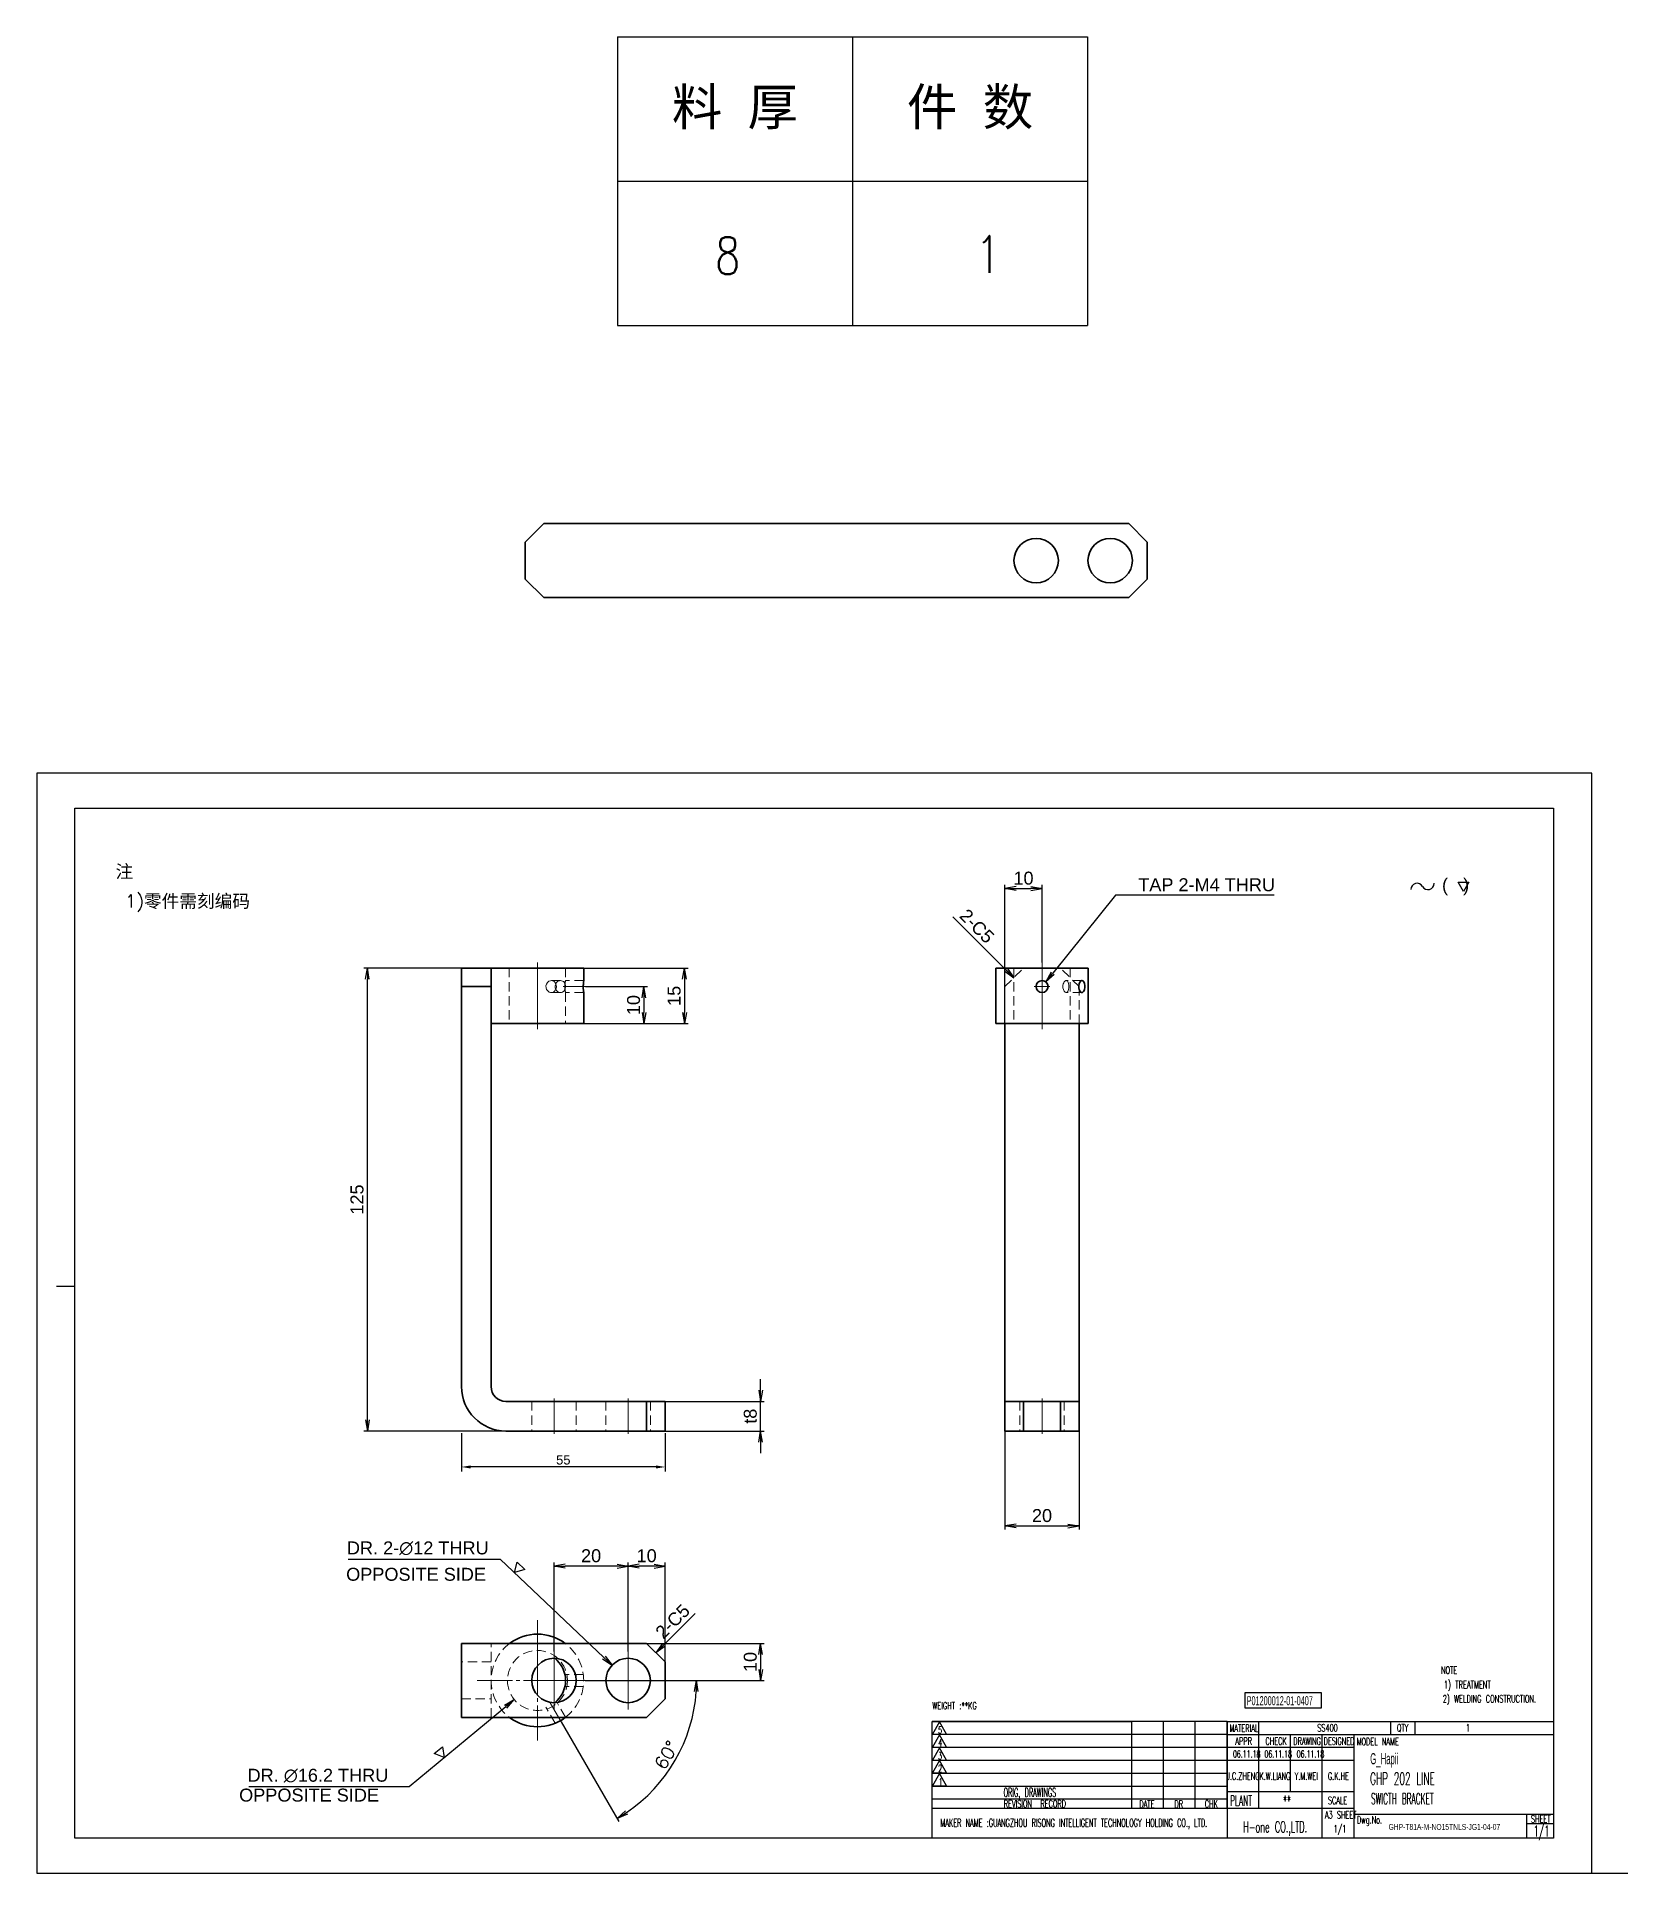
# Model space of a CAD drawing. Header units: millimetres. Extents: x 1842 to 16330, y -758 to 3963.
# Drawn here: x 1842 to 2269.6, y -758.3 to -262.4 of the extents above; entities that cross this region are included whole.
import ezdxf
from ezdxf.enums import TextEntityAlignment as Align

# ---------------------------------------------------------------- set-up
doc = ezdxf.new("R2010")
doc.units = ezdxf.units.MM
doc.linetypes.add('CENTER-HOKUTO', pattern=[23, 20, -1, 1, -1])
doc.linetypes.add('HIDDEN-HOKUTO', pattern=[3.8, 2.5, -1.3])
doc.layers.add('AM_7', color=2, linetype='CENTER-HOKUTO', lineweight=30)
doc.layers.add('AM_HID', color=1, linetype='HIDDEN-HOKUTO', lineweight=25)
doc.layers.add('title_frame', color=7, linetype='Continuous')
doc.layers.add('word_dim', color=253, linetype='Continuous')
doc.styles.add('DIM', font='romans.shx', dxfattribs={"width": 0.8, "bigfont": 'bigfont.shx'})
doc.styles.add('MX_NOTE_STANDARD', font='txt.shx', dxfattribs={"bigfont": 'bigfont.shx'})
doc.styles.get("Standard").update_dxf_attribs({"font": 'arial.ttf'})
doc.dimstyles.new('ISO-25', dxfattribs={"dimtxt": 2.5, "dimasz": 2.5, "dimexe": 1.25, "dimexo": 0.625, "dimtad": 1, "dimtxsty": 'Standard', "dimcen": 2.5, "dimadec": 0, "dimazin": 0, "dimtfac": 1, "dimtmove": 0, "dimatfit": 3, "dimfxl": 0, "dimarcsym": 0})
doc.dimstyles.new('RS1-1', dxfattribs={"dimtxt": 3.5, "dimasz": 3, "dimexe": 1, "dimexo": 0, "dimgap": 1, "dimtad": 3, "dimdsep": 46, "dimtxsty": 'Standard', "dimblk1": 'OPEN', "dimblk2": 'OPEN', "dimsah": 1, "dimcen": 0, "dimclrd": 256, "dimclre": 256, "dimclrt": 3, "dimazin": 2, "dimtfac": 1, "dimtmove": 0, "dimatfit": 3, "dimldrblk": 'OPEN', "dimfxl": 0, "dimtolj": 1, "dimtzin": 0, "dimarcsym": 0})

# ---------------------------------------------------------------- blocks, each defined once
blk = doc.blocks.new('A$C404331B6')
at = {"layer": 'title_frame'}
for p, q in [((0, -31.5), (0, 0)), ((0, 0), (53.9, 0)), ((79.62, 0), (0, 0)), ((53.9, -23.5), (53.9, 0)), ((62.48, -23.5), (62.48, 0)), ((62.48, -23.5), (62.48, 0)), ((71.05, -23.5), (71.05, 0)), ((71.05, -23.5), (71.05, 0)), ((79.62, 0), (79.62, -31.5)), ((79.62, 0), (167.83, 0)), ((88.2, -23.5), (88.2, 0)), ((123.73, 0), (123.73, -3.5)), ((130.3, 0), (130.3, -3.5)), ((53.9, -3.5), (0, -3.5)), ((79.62, -3.5), (0, -3.5)), ((1.98, -0.12), (0.1, -3.45)), ((0.1, -3.45), (3.86, -3.45)), ((1.98, -3.6), (0.1, -6.92)), ((3.86, -3.45), (1.98, -0.12)), ((3.86, -6.92), (1.98, -3.6)), ((79.62, -3.5), (167.83, -3.5)), ((96.78, -18.9), (96.78, -3.5)), ((105.35, -31.5), (105.35, -3.5)), ((113.92, -31.5), (113.92, -3.5)), ((53.9, -7), (0, -7)), ((79.62, -7), (0, -7)), ((0.1, -6.92), (3.86, -6.92)), ((1.98, -7.13), (0.1, -10.45)), ((3.86, -10.45), (1.98, -7.13)), ((113.92, -7), (79.62, -7)), ((53.9, -10.5), (0, -10.5)), ((79.62, -10.5), (0, -10.5)), ((53.9, -14), (0, -14)), ((79.62, -14), (0, -14)), ((0.1, -10.45), (3.86, -10.45)), ((1.98, -10.54), (0.1, -13.87)), ((0.1, -13.87), (3.86, -13.87)), ((1.98, -14.07), (0.1, -17.4)), ((3.86, -13.87), (1.98, -10.54)), ((3.86, -17.4), (1.98, -14.07)), ((113.92, -10.5), (79.62, -10.5)), ((53.9, -17.5), (0, -17.5)), ((79.62, -17.5), (0, -17.5)), ((0.1, -17.4), (3.86, -17.4)), ((79.62, -18.9), (113.92, -18.9)), ((53.9, -21), (0, -21)), ((79.62, -21), (0, -21)), ((79.62, -23.5), (0, -23.5)), ((113.92, -23.5), (79.62, -23.5)), ((113.92, -25), (167.83, -25)), ((160.48, -25), (160.48, -31.5)), ((160.48, -27.5), (167.83, -27.5)), ((167.83, -31.5), (0, -31.5))]:
    blk.add_line(p, q, dxfattribs=at)
at = {"layer": 'title_frame', "color": 3, "style": 'MX_NOTE_STANDARD', "width": 0.5341}
for s, height, p in [('5', 1.92, (1.59, -3.22)), ('4', 1.92, (1.59, -6.7)), ('MATERIAL', 1.973, (80.3, -2.79)), ('APPR', 1.973, (81.89, -6.26)), ('CHECK', 1.973, (89.99, -6.26)), ('DRAWING', 1.973, (97.51, -6.26)), ('DESIGNED', 1.973, (105.7, -6.26)), ('MODEL NAME', 1.973, (114.63, -6.41)), ('QTY', 1.973, (125.5, -2.7)), ('3', 1.92, (1.59, -10.23)), ('2', 1.92, (1.59, -13.64)), ('1', 1.92, (1.78, -17.17)), ('ORIG, DRAWINGS', 2.4112, (19.27, -20.34)), ('REVISION  RECORD', 1.9728, (19.32, -23.18)), ('DATE', 1.973, (55.94, -23.26)), ('DR', 1.973, (65.43, -23.27)), ('CHK', 1.973, (73.61, -23.23)), ('PLANT', 2.74, (80.46, -22.73)), ('SCALE', 1.973, (106.88, -22.28)), ('MAKER NAME :GUANGZHOU RISONG INTELLIGENT TECHNOLOGY HOLDING CO., LTD.', 2.16, (2.22, -28.43)), ('Dwg.No.', 1.973, (114.71, -27.52)), ('SHEET', 1.973, (161.71, -27.29))]:
    blk.add_text(s, height=height, dxfattribs=at).set_placement(p)
blk = doc.blocks.new('shiage0')
at = {"layer": 'word_dim', "color": 3, "linetype": 'Continuous'}
for centre, start, end in [((1.69, 0), 30, 180), ((4.61, 1.69), 210, 0)]:
    blk.add_arc(centre, 1.69, start, end, dxfattribs=at)
blk = doc.blocks.new('12')
at = {"layer": 'title_frame', "color": 3, "linetype": 'Continuous'}
blk.add_lwpolyline([(20.46, 3.03), (19.01, 5.53), (21.9, 5.53)], close=True, dxfattribs=at)
blk.add_blockref('shiage0', (6.23, 3.56), dxfattribs=at)
blk.add_text('(   )', height=3.5, dxfattribs=at).set_placement((14.64, 3.08))
blk = doc.blocks.new('_Open')
at = {"color": 0, "lineweight": -2}
for p, q in [((-1, 0.17), (0, 0)), ((-1, -0.17), (0, 0)), ((0, 0), (-1, 0))]:
    blk.add_line(p, q, dxfattribs=at)
blk = doc.blocks.new('*D481')
at = {"layer": 'DEFPOINTS', "color": 0, "linetype": 'Continuous', "ltscale": 2, "transparency": 16777216}
for p in [(2103.46, -638.85), (2123.46, -638.85), (2123.46, -664.48)]:
    blk.add_point(p, dxfattribs=at)
at = {"layer": 'word_dim', "linetype": 'Continuous', "lineweight": -2, "ltscale": 2, "transparency": 16777216}
for p, q in [((2103.46, -638.85), (2103.46, -665.48)), ((2123.46, -638.85), (2123.46, -665.48)), ((2106.46, -664.48), (2120.46, -664.48))]:
    blk.add_line(p, q, dxfattribs=at)
at = {"layer": 'word_dim', "linetype": 'Continuous', "lineweight": -2, "ltscale": 2, "transparency": 16777216, "xscale": 3, "yscale": 3, "zscale": 3, "rotation": 180}
blk.add_blockref('_Open', (2103.46, -664.48), dxfattribs=at)
at = {"layer": 'word_dim', "linetype": 'Continuous', "lineweight": -2, "ltscale": 2, "transparency": 16777216, "xscale": 3, "yscale": 3, "zscale": 3}
blk.add_blockref('_Open', (2123.46, -664.48), dxfattribs=at)
at = {"layer": 'word_dim', "color": 3, "linetype": 'Continuous', "ltscale": 2, "transparency": 16777216, "insert": (2113.46, -661.69), "char_height": 3.5, "attachment_point": 5}
blk.add_mtext('\\A1;20', dxfattribs=at)
blk = doc.blocks.new('*D482')
at = {"layer": 'DEFPOINTS', "color": 0, "linetype": 'Continuous', "ltscale": 2, "transparency": 16777216}
for p in [(2011.68, -630.85), (2037.46, -630.85), (2011.68, -638.85)]:
    blk.add_point(p, dxfattribs=at)
at = {"layer": 'word_dim', "linetype": 'Continuous', "lineweight": -2, "ltscale": 2, "transparency": 16777216}
for p, q in [((2037.46, -627.85), (2037.46, -624.85)), ((2011.68, -630.85), (2038.46, -630.85)), ((2037.46, -638.85), (2037.46, -630.85)), ((2011.68, -638.85), (2038.46, -638.85)), ((2037.46, -641.85), (2037.46, -644.85))]:
    blk.add_line(p, q, dxfattribs=at)
at = {"layer": 'word_dim', "linetype": 'Continuous', "lineweight": -2, "ltscale": 2, "transparency": 16777216, "xscale": 3, "yscale": 3, "zscale": 3}
for p, rotation in [((2037.46, -630.85), 270), ((2037.46, -638.85), 90)]:
    blk.add_blockref('_Open', p, dxfattribs=dict(at, rotation=rotation))
at = {"layer": 'word_dim', "color": 3, "linetype": 'Continuous', "ltscale": 2, "transparency": 16777216, "insert": (2034.68, -634.85), "char_height": 3.5, "attachment_point": 5, "rotation": 90}
blk.add_mtext('\\A1;t8', dxfattribs=at)
blk = doc.blocks.new('*D483')
at = {"layer": 'DEFPOINTS', "color": 0, "linetype": 'Continuous', "ltscale": 2, "transparency": 16777216}
for p in [(1931.26, -513.85), (1960.68, -513.85), (1987.68, -638.85)]:
    blk.add_point(p, dxfattribs=at)
at = {"layer": 'word_dim', "linetype": 'Continuous', "lineweight": -2, "ltscale": 2, "transparency": 16777216}
for p, q in [((1960.68, -513.85), (1930.26, -513.85)), ((1931.26, -635.85), (1931.26, -516.85)), ((1987.68, -638.85), (1930.26, -638.85))]:
    blk.add_line(p, q, dxfattribs=at)
at = {"layer": 'word_dim', "linetype": 'Continuous', "lineweight": -2, "ltscale": 2, "transparency": 16777216, "xscale": 3, "yscale": 3, "zscale": 3}
for p, rotation in [((1931.26, -513.85), 90), ((1931.26, -638.85), 270)]:
    blk.add_blockref('_Open', p, dxfattribs=dict(at, rotation=rotation))
at = {"layer": 'word_dim', "color": 3, "linetype": 'Continuous', "ltscale": 2, "transparency": 16777216, "insert": (1928.47, -576.35), "char_height": 3.5, "attachment_point": 5, "rotation": 90}
blk.add_mtext('\\A1;125', dxfattribs=at)
blk = doc.blocks.new('*D484')
at = {"layer": 'DEFPOINTS', "color": 0, "linetype": 'Continuous', "ltscale": 2, "transparency": 16777216}
for p in [(1989.68, -513.85), (1989.68, -528.85), (2016.9, -528.85)]:
    blk.add_point(p, dxfattribs=at)
at = {"layer": 'word_dim', "linetype": 'Continuous', "lineweight": -2, "ltscale": 2, "transparency": 16777216}
for p, q in [((1989.68, -513.85), (2017.9, -513.85)), ((2016.9, -516.85), (2016.9, -525.85)), ((1989.68, -528.85), (2017.9, -528.85))]:
    blk.add_line(p, q, dxfattribs=at)
at = {"layer": 'word_dim', "linetype": 'Continuous', "lineweight": -2, "ltscale": 2, "transparency": 16777216, "xscale": 3, "yscale": 3, "zscale": 3}
for p, rotation in [((2016.9, -513.85), 90), ((2016.9, -528.85), 270)]:
    blk.add_blockref('_Open', p, dxfattribs=dict(at, rotation=rotation))
at = {"layer": 'word_dim', "color": 3, "linetype": 'Continuous', "ltscale": 2, "transparency": 16777216, "insert": (2014.11, -521.35), "char_height": 3.5, "attachment_point": 5, "rotation": 90}
blk.add_mtext('\\A1;15', dxfattribs=at)
blk = doc.blocks.new('*D485')
at = {"layer": 'DEFPOINTS', "color": 0, "linetype": 'Continuous', "ltscale": 2, "transparency": 16777216}
for p in [(1990.19, -518.85), (1990.19, -528.85), (2005.95, -528.85)]:
    blk.add_point(p, dxfattribs=at)
at = {"layer": 'word_dim', "linetype": 'Continuous', "lineweight": -2, "ltscale": 2, "transparency": 16777216}
for p, q in [((1990.19, -518.85), (2006.95, -518.85)), ((2005.95, -521.85), (2005.95, -525.85)), ((1990.19, -528.85), (2006.95, -528.85))]:
    blk.add_line(p, q, dxfattribs=at)
at = {"layer": 'word_dim', "linetype": 'Continuous', "lineweight": -2, "ltscale": 2, "transparency": 16777216, "xscale": 3, "yscale": 3, "zscale": 3}
for p, rotation in [((2005.95, -518.85), 90), ((2005.95, -528.85), 270)]:
    blk.add_blockref('_Open', p, dxfattribs=dict(at, rotation=rotation))
at = {"layer": 'word_dim', "color": 3, "linetype": 'Continuous', "ltscale": 2, "transparency": 16777216, "insert": (2003.16, -523.85), "char_height": 3.5, "attachment_point": 5, "rotation": 90}
blk.add_mtext('\\A1;10', dxfattribs=at)
blk = doc.blocks.new('*D486')
at = {"layer": 'DEFPOINTS', "color": 0, "linetype": 'Continuous', "ltscale": 2, "transparency": 16777216}
for p in [(2113.46, -492.38), (2113.46, -512.35), (2103.46, -538.03)]:
    blk.add_point(p, dxfattribs=at)
at = {"layer": 'word_dim', "linetype": 'Continuous', "lineweight": -2, "ltscale": 2, "transparency": 16777216}
for p, q in [((2103.46, -538.03), (2103.46, -491.38)), ((2106.46, -492.38), (2110.46, -492.38)), ((2113.46, -512.35), (2113.46, -491.38))]:
    blk.add_line(p, q, dxfattribs=at)
at = {"layer": 'word_dim', "linetype": 'Continuous', "lineweight": -2, "ltscale": 2, "transparency": 16777216, "xscale": 3, "yscale": 3, "zscale": 3, "rotation": 180}
blk.add_blockref('_Open', (2103.46, -492.38), dxfattribs=at)
at = {"layer": 'word_dim', "linetype": 'Continuous', "lineweight": -2, "ltscale": 2, "transparency": 16777216, "xscale": 3, "yscale": 3, "zscale": 3}
blk.add_blockref('_Open', (2113.46, -492.38), dxfattribs=at)
at = {"layer": 'word_dim', "color": 3, "linetype": 'Continuous', "ltscale": 2, "transparency": 16777216, "insert": (2108.46, -489.59), "char_height": 3.5, "attachment_point": 5}
blk.add_mtext('\\A1;10', dxfattribs=at)
blk = doc.blocks.new('*D487')
at = {"layer": 'DEFPOINTS', "color": 0, "linetype": 'Continuous', "ltscale": 2, "transparency": 16777216}
for p in [(1984.1, -706.2), (1990.1, -706.2), (1980.64, -712.19), (1983.64, -717.38), (2010.13, -733.84)]:
    blk.add_point(p, dxfattribs=at)
at = {"layer": 'word_dim', "linetype": 'Continuous', "lineweight": -2, "ltscale": 2, "transparency": 16777216}
for p, q in [((1990.1, -706.2), (2021.19, -706.2)), ((1983.64, -717.38), (1999.18, -744.31))]:
    blk.add_line(p, q, dxfattribs=at)
blk.add_arc((1977.18, -706.2), 43.01, 303.997, 356.0027, dxfattribs=at)
at = {"layer": 'word_dim', "linetype": 'Continuous', "lineweight": -2, "ltscale": 2, "transparency": 16777216, "xscale": 3, "yscale": 3, "zscale": 3}
for p, rotation in [((2020.19, -706.2), 88.00135214719486), ((1998.68, -743.44), 211.9983088822676)]:
    blk.add_blockref('_Open', p, dxfattribs=dict(at, rotation=rotation))
at = {"layer": 'word_dim', "color": 3, "linetype": 'Continuous', "ltscale": 2, "transparency": 16777216, "insert": (2012.04, -726.33), "char_height": 3.5, "attachment_point": 5, "rotation": 59.9998}
blk.add_mtext('\\A1;{\\Fsimplex|c0;60°}', dxfattribs=at)
blk = doc.blocks.new('*D488')
at = {"layer": 'DEFPOINTS', "color": 0, "linetype": 'Continuous', "ltscale": 2, "transparency": 16777216}
for p in [(2006.68, -696.2), (2009.48, -706.2), (2037.46, -706.2)]:
    blk.add_point(p, dxfattribs=at)
at = {"layer": 'word_dim', "linetype": 'Continuous', "lineweight": -2, "ltscale": 2, "transparency": 16777216}
for p, q in [((2006.68, -696.2), (2038.46, -696.2)), ((2037.46, -699.2), (2037.46, -703.2)), ((2009.48, -706.2), (2038.46, -706.2))]:
    blk.add_line(p, q, dxfattribs=at)
at = {"layer": 'word_dim', "linetype": 'Continuous', "lineweight": -2, "ltscale": 2, "transparency": 16777216, "xscale": 3, "yscale": 3, "zscale": 3}
for p, rotation in [((2037.46, -696.2), 90), ((2037.46, -706.2), 270)]:
    blk.add_blockref('_Open', p, dxfattribs=dict(at, rotation=rotation))
at = {"layer": 'word_dim', "color": 3, "linetype": 'Continuous', "ltscale": 2, "transparency": 16777216, "insert": (2034.68, -701.2), "char_height": 3.5, "attachment_point": 5, "rotation": 90}
blk.add_mtext('\\A1;10', dxfattribs=at)
blk = doc.blocks.new('*D489')
at = {"layer": 'DEFPOINTS', "color": 0, "linetype": 'Continuous', "ltscale": 2, "transparency": 16777216}
for p in [(2001.68, -675.33), (2001.68, -698.4), (2011.68, -701.2)]:
    blk.add_point(p, dxfattribs=at)
at = {"layer": 'word_dim', "linetype": 'Continuous', "lineweight": -2, "ltscale": 2, "transparency": 16777216}
for p, q in [((2001.68, -698.4), (2001.68, -674.33)), ((2011.68, -701.2), (2011.68, -674.33)), ((2008.68, -675.33), (2004.68, -675.33))]:
    blk.add_line(p, q, dxfattribs=at)
at = {"layer": 'word_dim', "linetype": 'Continuous', "lineweight": -2, "ltscale": 2, "transparency": 16777216, "xscale": 3, "yscale": 3, "zscale": 3, "rotation": 180}
blk.add_blockref('_Open', (2001.68, -675.33), dxfattribs=at)
at = {"layer": 'word_dim', "linetype": 'Continuous', "lineweight": -2, "ltscale": 2, "transparency": 16777216, "xscale": 3, "yscale": 3, "zscale": 3}
blk.add_blockref('_Open', (2011.68, -675.33), dxfattribs=at)
at = {"layer": 'word_dim', "color": 3, "linetype": 'Continuous', "ltscale": 2, "transparency": 16777216, "insert": (2006.68, -672.54), "char_height": 3.5, "attachment_point": 5}
blk.add_mtext('\\A1;10', dxfattribs=at)
blk = doc.blocks.new('*D490')
at = {"layer": 'DEFPOINTS', "color": 0, "linetype": 'Continuous', "ltscale": 2, "transparency": 16777216}
for p in [(1981.68, -675.33), (1981.68, -698.4), (2001.68, -698.4)]:
    blk.add_point(p, dxfattribs=at)
at = {"layer": 'word_dim', "linetype": 'Continuous', "lineweight": -2, "ltscale": 2, "transparency": 16777216}
for p, q in [((1981.68, -698.4), (1981.68, -674.33)), ((2001.68, -698.4), (2001.68, -674.33)), ((1998.68, -675.33), (1984.68, -675.33))]:
    blk.add_line(p, q, dxfattribs=at)
at = {"layer": 'word_dim', "linetype": 'Continuous', "lineweight": -2, "ltscale": 2, "transparency": 16777216, "xscale": 3, "yscale": 3, "zscale": 3, "rotation": 180}
blk.add_blockref('_Open', (1981.68, -675.33), dxfattribs=at)
at = {"layer": 'word_dim', "linetype": 'Continuous', "lineweight": -2, "ltscale": 2, "transparency": 16777216, "xscale": 3, "yscale": 3, "zscale": 3}
blk.add_blockref('_Open', (2001.68, -675.33), dxfattribs=at)
at = {"layer": 'word_dim', "color": 3, "linetype": 'Continuous', "ltscale": 2, "transparency": 16777216, "insert": (1991.68, -672.54), "char_height": 3.5, "attachment_point": 5}
blk.add_mtext('\\A1;20', dxfattribs=at)
blk = doc.blocks.new('*D491')
at = {"layer": 'DEFPOINTS', "color": 0, "linetype": 'Continuous', "ltscale": 2, "transparency": 16777216}
for p in [(1997.33, -702.07), (2006.03, -710.33)]:
    blk.add_point(p, dxfattribs=at)
at = {"layer": 'word_dim', "linetype": 'Continuous', "lineweight": -2, "ltscale": 2, "transparency": 16777216}
for p, q in [((1926.1, -673.41), (1967.14, -673.41)), ((1967.14, -673.41), (1995.15, -700))]:
    blk.add_line(p, q, dxfattribs=at)
at = {"layer": 'word_dim', "linetype": 'Continuous', "lineweight": -2, "ltscale": 2, "transparency": 16777216, "xscale": 3, "yscale": 3, "zscale": 3, "rotation": 316.4903941279816}
blk.add_blockref('_Open', (1997.33, -702.07), dxfattribs=at)
at = {"layer": 'word_dim', "color": 3, "linetype": 'Continuous', "ltscale": 2, "transparency": 16777216, "insert": (1944.87, -670.52), "char_height": 3.5, "attachment_point": 5}
blk.add_mtext('\\A1;DR. 2-∅12 THRU', dxfattribs=at)
blk = doc.blocks.new('shiage1')
at = {"layer": 'word_dim', "color": 3, "linetype": 'Continuous'}
for p, q in [((0, 0), (-1.44, 2.5)), ((-1.44, 2.5), (1.44, 2.5)), ((1.44, 2.5), (0, 0))]:
    blk.add_line(p, q, dxfattribs=at)
blk = doc.blocks.new('*D492')
at = {"layer": 'DEFPOINTS', "color": 0, "linetype": 'Continuous', "ltscale": 2, "transparency": 16777216}
for p in [(2112.44, -520.11), (2114.48, -517.58)]:
    blk.add_point(p, dxfattribs=at)
at = {"layer": 'word_dim', "linetype": 'Continuous', "lineweight": -2, "ltscale": 2, "transparency": 16777216}
for p, q in [((2133.32, -494.17), (2116.36, -515.25)), ((2176.14, -494.17), (2133.32, -494.17))]:
    blk.add_line(p, q, dxfattribs=at)
at = {"layer": 'word_dim', "linetype": 'Continuous', "lineweight": -2, "ltscale": 2, "transparency": 16777216, "xscale": 3, "yscale": 3, "zscale": 3, "rotation": 231.1727896303863}
blk.add_blockref('_Open', (2114.48, -517.58), dxfattribs=at)
at = {"layer": 'word_dim', "color": 3, "linetype": 'Continuous', "ltscale": 2, "transparency": 16777216, "insert": (2157.92, -491.38), "char_height": 3.5, "attachment_point": 5}
blk.add_mtext('\\A1;TAP 2-M4 THRU', dxfattribs=at)
blk = doc.blocks.new('*D493')
at = {"layer": 'DEFPOINTS', "color": 0, "linetype": 'Continuous', "ltscale": 2, "transparency": 16777216}
for p in [(1983.43, -701.04), (1970.93, -711.35)]:
    blk.add_point(p, dxfattribs=at)
at = {"layer": 'word_dim', "linetype": 'Continuous', "lineweight": -2, "ltscale": 2, "transparency": 16777216}
for p, q in [((1942.51, -734.78), (1968.61, -713.26)), ((1899.27, -734.78), (1942.51, -734.78))]:
    blk.add_line(p, q, dxfattribs=at)
at = {"layer": 'word_dim', "linetype": 'Continuous', "lineweight": -2, "ltscale": 2, "transparency": 16777216, "xscale": 3, "yscale": 3, "zscale": 3, "rotation": 39.50519903359342}
blk.add_blockref('_Open', (1970.93, -711.35), dxfattribs=at)
at = {"layer": 'word_dim', "color": 3, "linetype": 'Continuous', "ltscale": 2, "transparency": 16777216, "insert": (1917.91, -731.9), "char_height": 3.5, "attachment_point": 5}
blk.add_mtext('\\A1;DR. ∅16.2 THRU', dxfattribs=at)
blk = doc.blocks.new('*D494')
at = {"color": 0, "lineweight": -2, "transparency": 16777216}
for p, q in [((1956.68, -639.47), (1956.68, -649.81)), ((2011.68, -639.47), (2011.68, -649.81)), ((2009.18, -648.56), (1959.18, -648.56))]:
    blk.add_line(p, q, dxfattribs=at)
at = {"color": 0, "transparency": 16777216}
for points in [[(1959.18, -648.14), (1959.18, -648.97), (1956.68, -648.56)], [(2009.18, -648.14), (2009.18, -648.97), (2011.68, -648.56)]]:
    blk.add_solid(points, dxfattribs=at)
at = {"layer": 'DEFPOINTS', "color": 0, "transparency": 16777216}
for p in [(1956.68, -638.85), (2011.68, -638.85), (1956.68, -648.56)]:
    blk.add_point(p, dxfattribs=at)
at = {"color": 0, "transparency": 16777216, "insert": (1984.18, -646.66), "char_height": 2.5, "attachment_point": 5}
blk.add_mtext('55', dxfattribs=at)
blk = doc.blocks.new('*T250')
at = {"color": 0, "linetype": 'ByBlock', "lineweight": -2, "transparency": 16777216}
for p, q in [((0, 0), (127, 0)), ((0, 0), (0, -78)), ((63.5, 0), (63.5, -78)), ((127, 0), (127, -78)), ((0, -39), (127, -39)), ((0, -78), (127, -78))]:
    blk.add_line(p, q, dxfattribs=at)
at = {"color": 0, "transparency": 16777216, "char_height": 10, "width": 60.5, "attachment_point": 5}
for s, insert in [('{\\fSimSun|b0|i0|c134|p2;料 厚}', (31.75, -19.5)), ('{\\fSimSun|b0|i0|c134|p2;件 数}', (95.25, -19.5))]:
    blk.add_mtext(s, dxfattribs=dict(at, insert=insert))
blk = doc.blocks.new('拆图参数')
blk.add_blockref('*T250', (-63.5, 78))
at = {"style": 'DIM', "width": 0.8}
blk.add_attdef('6', text='', height=10, dxfattribs=at).set_placement((-37.13, 18.91), align=Align.MIDDLE_LEFT)
blk.add_attdef('1', text='', height=10, dxfattribs=at).set_placement((36.65, 19.27), align=Align.MIDDLE_CENTER)

msp = doc.modelspace()

# ---------------------------------------------------------------- linework, layer by layer
at = {"color": 7, "lineweight": 35, "ltscale": 0.25}
for p, q in [((1978.879, -393.832), (1973.879, -398.832)), ((1973.879, -398.832), (1973.879, -408.832)), ((2141.879, -398.832), (2141.879, -408.832)), ((1978.879, -413.832), (1973.879, -408.832)), ((2118.461, -630.845), (2108.461, -630.845)), ((2108.461, -638.845), (2118.461, -638.845)), ((2011.678, -701.197), (2011.678, -711.197))]:
    msp.add_line(p, q, dxfattribs=at)
at = {"color": 7, "lineweight": 35}
for p, q in [((2136.879, -393.832), (1978.879, -393.832)), ((2136.879, -413.832), (1978.879, -413.832)), ((2100.961, -513.845), (2124.286, -513.845)), ((1956.678, -518.845), (1956.678, -626.845)), ((1964.678, -518.845), (1964.678, -626.845)), ((2100.961, -528.845), (2124.286, -528.845)), ((2103.461, -528.845), (2103.461, -626.845)), ((2123.461, -626.845), (2123.461, -528.845)), ((2006.678, -630.845), (1968.678, -630.845)), ((2006.678, -638.845), (1968.678, -638.845)), ((1956.678, -696.197), (1956.678, -716.197)), ((2006.678, -696.197), (1968.678, -696.197)), ((2006.678, -716.197), (1968.678, -716.197))]:
    msp.add_line(p, q, dxfattribs=at)
at = {"color": 7, "lineweight": 35, "ltscale": 0.176777}
for p, q in [((2136.879, -393.832), (2141.879, -398.832)), ((2136.879, -413.832), (2141.879, -408.832)), ((2006.678, -696.197), (2011.678, -701.197)), ((2006.678, -716.197), (2011.678, -711.197))]:
    msp.add_line(p, q, dxfattribs=at)
at = {"color": 7, "lineweight": 35, "ltscale": 0.2}
for p, q in [((1964.678, -513.845), (1956.678, -513.845)), ((1964.678, -518.845), (1956.678, -518.845)), ((2006.678, -638.845), (2006.678, -630.845)), ((2011.678, -638.845), (2011.678, -630.845)), ((2103.461, -638.845), (2103.461, -630.845)), ((2108.461, -638.845), (2108.461, -630.845)), ((2118.461, -630.845), (2118.461, -638.845)), ((2123.461, -630.845), (2123.461, -638.845))]:
    msp.add_line(p, q, dxfattribs=at)
at = {"color": 7, "lineweight": 35, "ltscale": 0.125}
for p, q in [((1956.678, -518.845), (1956.678, -513.845)), ((1964.678, -518.845), (1964.678, -513.845)), ((2006.678, -630.845), (2011.678, -630.845)), ((2103.461, -630.845), (2108.461, -630.845)), ((2123.461, -630.845), (2118.461, -630.845)), ((2006.678, -638.845), (2011.678, -638.845)), ((2103.461, -638.845), (2108.461, -638.845)), ((2123.461, -638.845), (2118.461, -638.845))]:
    msp.add_line(p, q, dxfattribs=at)
at = {"color": 7, "lineweight": 35, "ltscale": 0.15625}
for p, q in [((1964.678, -513.845), (1970.928, -513.845)), ((1964.678, -528.845), (1970.928, -528.845))]:
    msp.add_line(p, q, dxfattribs=at)
at = {"color": 7, "lineweight": 35, "ltscale": 0.46875}
for p, q in [((1970.928, -513.845), (1989.678, -513.845)), ((1970.928, -528.845), (1989.678, -528.845))]:
    msp.add_line(p, q, dxfattribs=at)
at = {"color": 7, "lineweight": 35, "ltscale": 0.084476}
msp.add_line((1989.678, -513.845), (1989.678, -517.224), dxfattribs=at)
at = {"color": 7, "lineweight": 35, "ltscale": 0.375}
for p, q in [((2100.961, -513.845), (2100.961, -528.845)), ((2125.961, -513.845), (2125.961, -528.845))]:
    msp.add_line(p, q, dxfattribs=at)
at = {"color": 7, "lineweight": 35, "ltscale": 0.041864}
for p, q in [((2124.286, -513.845), (2125.961, -513.845)), ((2124.286, -528.845), (2125.961, -528.845))]:
    msp.add_line(p, q, dxfattribs=at)
at = {"color": 7, "lineweight": 35, "ltscale": 0.209474}
msp.add_line((1989.678, -520.466), (1989.678, -528.845), dxfattribs=at)
at = {"color": 7, "lineweight": 35, "ltscale": 0.1}
for p, q in [((2103.461, -626.845), (2103.461, -630.845)), ((2123.461, -630.845), (2123.461, -626.845))]:
    msp.add_line(p, q, dxfattribs=at)
at = {"color": 7, "lineweight": 35, "ltscale": 0.3}
for p, q in [((1968.678, -696.197), (1956.678, -696.197)), ((1956.678, -716.197), (1968.678, -716.197))]:
    msp.add_line(p, q, dxfattribs=at)
msp.add_line((1841.956, -758.252), (16329.761, -758.252))
at = {"color": 7, "lineweight": 35}
for points in [[(2123.504, -518.068), (2123.396, -518.597), (2123.402, -519.151), (2123.522, -519.674), (2123.682, -520.017), (2123.89, -520.281), (2124.128, -520.436), (2124.286, -520.466)], [(2123.504, -518.068), (2123.613, -517.801), (2123.751, -517.57), (2123.882, -517.417), (2124.025, -517.304), (2124.156, -517.245), (2124.286, -517.224)], [(2124.927, -519.622), (2124.998, -519.093), (2124.994, -518.542), (2124.916, -518.018), (2124.824, -517.723), (2124.697, -517.481), (2124.576, -517.342), (2124.438, -517.254), (2124.286, -517.224)], [(2124.927, -519.622), (2124.834, -519.942), (2124.7, -520.205), (2124.529, -520.386), (2124.411, -520.446), (2124.286, -520.466)]]:
    msp.add_lwpolyline(points, dxfattribs=at)
for centre, radius in [((2111.879, -403.832), 6), ((2131.879, -403.832), 6), ((2113.461, -518.845), 1.621), ((1981.678, -706.197), 6), ((2001.678, -706.197), 6)]:
    msp.add_circle(centre, radius, dxfattribs=at)
for centre, radius, start, end in [((2002.087, -518.849), 12.514, 174.95383, 179.87081), ((2002.086, -518.844), 12.513, 176.4428, 187.44654), ((2002.337, -518.869), 12.765, 172.5978, 176.40366), ((2002.441, -518.81), 12.869, 185.13108, 187.39376), ((1968.678, -626.845), 12, 180.00001, 270), ((1968.678, -626.845), 4, 180.00001, 270), ((1977.178, -706.197), 12.5, 53.13069, 126.86932), ((1977.178, -706.197), 7.6, 307.89341, 52.10855), ((1977.178, -706.197), 12.5, 233.12951, 306.87049)]:
    msp.add_arc(centre, radius, start, end, dxfattribs=at)
at = {"layer": 'AM_7', "color": 2, "lineweight": 13}
for p, q in [((1977.178, -512.345), (1977.178, -530.345)), ((2113.461, -512.345), (2113.461, -530.345)), ((1990.186, -518.845), (1984.096, -518.845)), ((2115.568, -518.845), (2111.354, -518.845)), ((2113.461, -516.738), (2113.461, -520.952)), ((1981.678, -630.045), (1981.678, -639.646)), ((2001.678, -630.045), (2001.678, -639.646)), ((2113.461, -630.045), (2113.461, -639.646)), ((1977.178, -689.947), (1977.178, -722.447)), ((1981.678, -698.397), (1981.678, -713.997)), ((2001.678, -698.397), (2001.678, -713.997)), ((1993.428, -706.197), (1960.928, -706.197)), ((1989.478, -706.197), (1973.878, -706.197)), ((1990.096, -706.197), (1984.104, -706.197)), ((2009.478, -706.197), (1993.878, -706.197)), ((1983.637, -717.385), (1980.641, -712.195))]:
    msp.add_line(p, q, dxfattribs=at)
at = {"layer": 'AM_HID', "color": 1, "lineweight": 13}
for p, q in [((1964.678, -513.845), (1964.678, -528.845)), ((1969.578, -513.845), (1969.578, -528.845)), ((1984.778, -513.845), (1984.778, -517.224)), ((2103.461, -518.845), (2108.461, -513.845)), ((2105.861, -513.845), (2105.861, -528.845)), ((2123.461, -518.845), (2118.461, -513.845)), ((2121.061, -513.845), (2121.061, -528.845)), ((1956.678, -518.845), (1964.678, -518.845)), ((1983.428, -517.224), (1980.978, -517.224)), ((1983.428, -520.466), (1980.978, -520.466)), ((1989.678, -517.224), (1984.778, -517.224)), ((1984.778, -520.466), (1984.778, -528.845)), ((1989.678, -520.466), (1984.778, -520.466)), ((2103.461, -518.845), (2103.461, -528.845)), ((2124.286, -517.224), (2120.043, -517.224)), ((2124.286, -520.466), (2120.043, -520.466)), ((2123.461, -528.845), (2123.461, -518.845)), ((1975.678, -630.845), (1975.678, -638.845)), ((1987.678, -630.845), (1987.678, -638.845)), ((1995.678, -630.845), (1995.678, -638.845)), ((2006.678, -630.845), (2006.678, -638.845)), ((2007.678, -630.845), (2007.678, -638.845)), ((2107.461, -630.845), (2107.461, -638.845)), ((2107.461, -630.845), (2107.461, -638.845)), ((2119.461, -630.845), (2119.461, -638.845)), ((2119.461, -630.845), (2119.461, -638.845)), ((1964.678, -716.197), (1964.678, -696.197)), ((1964.678, -701.197), (1956.678, -701.197)), ((1989.572, -704.576), (1984.603, -704.576)), ((1989.572, -707.818), (1984.603, -707.818)), ((1956.678, -711.197), (1964.678, -711.197)), ((1981.972, -717.741), (1979.487, -713.438)), ((1984.779, -716.12), (1982.295, -711.817))]:
    msp.add_line(p, q, dxfattribs=at)
for points in [[(1979.679, -519.622), (1979.514, -519.148), (1979.499, -518.645), (1979.634, -518.162), (1979.902, -517.743), (1980.27, -517.432), (1980.702, -517.255), (1980.978, -517.224)], [(1979.679, -519.622), (1979.98, -520.03), (1980.171, -520.192), (1980.381, -520.32), (1980.675, -520.429), (1980.978, -520.466)], [(1982.143, -518.068), (1981.896, -517.66), (1981.732, -517.498), (1981.544, -517.37), (1981.272, -517.261), (1980.978, -517.224)], [(1982.143, -518.068), (1982.264, -518.488), (1982.293, -518.932), (1982.228, -519.37), (1982.075, -519.766), (1981.835, -520.097), (1981.519, -520.334), (1981.258, -520.433), (1980.978, -520.466)], [(1982.156, -519.622), (1981.998, -519.148), (1981.983, -518.647), (1982.111, -518.163), (1982.371, -517.743), (1982.729, -517.431), (1982.935, -517.325), (1983.153, -517.255), (1983.428, -517.224)], [(1982.156, -519.622), (1982.446, -520.031), (1982.632, -520.193), (1982.838, -520.321), (1983.127, -520.429), (1983.428, -520.466)], [(1984.619, -518.068), (1984.362, -517.66), (1984.192, -517.497), (1984, -517.369), (1983.723, -517.261), (1983.428, -517.224)], [(1984.619, -518.068), (1984.747, -518.488), (1984.777, -518.932), (1984.709, -519.37), (1984.547, -519.767), (1984.298, -520.098), (1983.973, -520.335), (1983.709, -520.433), (1983.428, -520.466)], [(2119.215, -518.068), (2119.093, -518.597), (2119.101, -519.152), (2119.235, -519.675), (2119.439, -520.059), (2119.701, -520.336), (2119.872, -520.433), (2120.043, -520.466)], [(2119.215, -518.068), (2119.329, -517.811), (2119.472, -517.587), (2119.618, -517.424), (2119.776, -517.305), (2119.91, -517.245), (2120.043, -517.224)], [(2120.637, -519.622), (2120.695, -519.093), (2120.693, -518.542), (2120.628, -518.018), (2120.544, -517.709), (2120.421, -517.458), (2120.316, -517.334), (2120.193, -517.254), (2120.043, -517.224)], [(2120.637, -519.622), (2120.558, -519.941), (2120.44, -520.204), (2120.28, -520.386), (2120.167, -520.446), (2120.043, -520.466)]]:
    msp.add_lwpolyline(points, dxfattribs=at)
msp.add_circle((1977.178, -706.197), 8.1, dxfattribs=at)
for centre, radius, start, end in [((1992.218, -518.847), 7.614, 167.69732, 185.8469), ((1992.218, -518.844), 7.614, 174.1531, 192.30268), ((1992.637, -518.909), 8.038, 167.89989, 173.99392), ((1992.637, -518.781), 8.038, 186.00608, 192.10011), ((2001.991, -518.845), 12.419, 179.88854, 183.58914), ((2002.192, -518.833), 12.62, 183.58366, 185.12582), ((2002.251, -518.859), 12.679, 172.59161, 174.97389), ((1977.178, -706.197), 12.5, 126.86932, 233.12951), ((1977.178, -706.197), 12.5, 306.87049, 53.13069)]:
    msp.add_arc(centre, radius, start, end, dxfattribs=at)
at = {"layer": 'title_frame'}
for p, q in [((1847.281, -599.752), (1852.281, -599.752)), ((2168.327, -709.479), (2188.855, -709.479)), ((2168.327, -713.679), (2168.327, -709.479)), ((2188.855, -713.679), (2168.327, -713.679)), ((2188.855, -709.479), (2188.855, -713.679)), ((2163.431, -717.289), (2163.431, -720.789)), ((2163.431, -740.789), (2163.431, -717.289)), ((2163.431, -717.289), (2163.431, -748.789)), ((2251.631, -748.789), (2197.731, -748.789)), ((2251.631, -748.789), (2197.731, -748.789))]:
    msp.add_line(p, q, dxfattribs=at)
at = {"layer": 'title_frame', "color": 4}
msp.add_lwpolyline([(2261.956, -461.252), (1841.956, -461.252), (1841.956, -758.252), (2261.956, -758.252)], close=True, dxfattribs=at)
at = {"layer": 'title_frame'}
msp.add_lwpolyline([(1852.281, -470.714), (2251.631, -470.714), (2251.631, -748.789), (1852.281, -748.789)], close=True, dxfattribs=at)

# ---------------------------------------------------------------- block references
msp.add_blockref('拆图参数', (2062.277, -340.394)).add_auto_attribs({'1': '1', '6': '8'})
at = {"layer": 'word_dim', "linetype": 'Continuous', "ltscale": 2}
msp.add_blockref('12', (2206.85, -496.215), dxfattribs=at)
at = {"layer": 'word_dim', "color": 3, "linetype": 'Continuous', "ltscale": 2}
for p, rotation in [((1970.991, -677.067), 316.4903941279813), ((1951.99, -726.965), 39.50519903360141)]:
    msp.add_blockref('shiage1', p, dxfattribs=dict(at, rotation=rotation))
at = {"layer": 'word_dim', "ltscale": 2}
msp.add_blockref('A$C404331B6', (2083.806, -717.289), dxfattribs=at)

# ---------------------------------------------------------------- texts
at = {"ltscale": 2, "char_height": 3.5, "attachment_point": 1}
for s, insert, width in [('{\\fSimSun|b0|i0|c134|p2;\\C3;注}', (1863.247, -486.009), 10.36469), ('{\\Fromans,bigfont|c134;\\C3;1)\\fSimSun|b0|i0|c134|p2;零件需刻编码}', (1865.812, -494.017), 96.90613)]:
    msp.add_mtext(s, dxfattribs=dict(at, insert=insert, width=width))
at = {"linetype": 'Continuous', "insert": (2202.108, -727.769), "char_height": 3, "width": 50.9, "attachment_point": 4}
msp.add_mtext('{\\W0.5;\\C3;G_Hapii }', dxfattribs=at)
at = {"color": 3, "linetype": 'Continuous', "insert": (2207.063, -744.927), "char_height": 1.6, "width": 37.13137, "attachment_point": 1}
msp.add_mtext('{\\W0.65;GHP-T81A-M-NO15TNLS-JG1-04-07}', dxfattribs=at)
at = {"layer": 'title_frame', "color": 3, "style": 'MX_NOTE_STANDARD'}
for s, height, width, p in [('NOTE', 2, 0.5341, (2221.217, -704.427)), ('1) TREATMENT', 2, 0.5341, (2221.995, -708.324)), ('WEIGHT :**KG ', 1.96, 0.545, (2083.83, -713.973)), ('2) WELDING CONSTRUCTION.', 2, 0.5341, (2221.694, -712.144)), ('SS400', 1.9728, 0.5341, (2187.804, -719.991)), ('1', 1.973, 0.5341, (2227.931, -719.991)), ('06.11.18', 1.9, 0.5341, (2165.017, -726.966)), ('06.11.18', 1.9, 0.5341, (2173.529, -726.966)), ('06.11.18', 1.9, 0.5341, (2182.247, -726.966)), ('GHP 202 LINE', 3.3, 0.5341, (2202.069, -734.338)), ('**', 2.74, 0.5341, (2178.623, -740.02)), ('SWICTH BRACKET', 2.94, 0.5, (2202.317, -739.603)), ('A3 SHEET', 1.9728, 0.5341, (2189.86, -743.466)), ('H-one CO.,LTD.', 3, 0.5341, (2167.786, -747.24)), ('1/1', 1.9728, 0.5341, (2192.212, -747.22)), ('1/1', 3, 0.5341, (2246.237, -748.314))]:
    msp.add_text(s, height=height, dxfattribs=dict(at, width=width)).set_placement(p)
at = {"layer": 'title_frame', "color": 3, "style": 'MX_NOTE_STANDARD', "width": 0.5341}
for s, p in [('J.C.ZHENG', (2167.763, -733.583)), ('K.W.LIANG', (2176.357, -733.604)), ('Y.M.WEI', (2184.837, -733.601)), ('G.K.HE', (2193.507, -733.604))]:
    msp.add_text(s, height=1.9728, dxfattribs=at).set_placement(p, align=Align.BOTTOM_CENTER)
at = {"layer": 'title_frame', "color": 3, "insert": (2168.741, -710.435), "char_height": 2.45, "width": 4.1107, "attachment_point": 1, "style": 'MX_NOTE_STANDARD'}
msp.add_mtext('{\\f3 of 9 Barcode|b0|i0|c0|p82;\\W0.5;P01200012-01-0407}', dxfattribs=at)
at = {"layer": 'word_dim', "color": 3, "linetype": 'Continuous', "ltscale": 2}
for rotation, p in [(315, (2090.919, -500.004)), (45, (2011.178, -695.197))]:
    msp.add_text('2-C5', height=3.5, rotation=rotation, dxfattribs=at).set_placement(p)
at = {"layer": 'word_dim', "linetype": 'Continuous', "ltscale": 2, "char_height": 3.5, "width": 48.36071, "attachment_point": 1}
for insert in [(1925.529, -675.776), (1896.63, -735.395)]:
    msp.add_mtext('{\\C3;OPPOSITE SIDE}', dxfattribs=dict(at, insert=insert))

# ---------------------------------------------------------------- dimensions: what is measured, and where the dimension line sits
dim = msp.add_linear_dim(base=(1956.678, -648.555), p1=(2011.678, -638.845), p2=(1956.678, -638.845), dimstyle='ISO-25')
dim.commit()
dim.dimension.update_dxf_attribs({"geometry": '*D494', "text_midpoint": (1984.178, -646.659)})
at = {"layer": 'word_dim', "linetype": 'Continuous', "ltscale": 2}
for p1, p2, text, picture, middle in [((2112.444, -520.108), (2114.477, -517.582), 'TAP 2-M4 THRU', '*D492', (2157.918, -494.172)), ((2006.03, -710.328), (1997.326, -702.066), 'DR. 2-<> THRU', '*D491', (1944.872, -673.41)), ((1983.428, -701.044), (1970.928, -711.35), 'DR. <> THRU', '*D493', (1917.907, -734.783))]:
    dim = msp.add_diameter_dim_2p(p1=p1, p2=p2, text=text, dimstyle='RS1-1', override={"dimtoh": 1, "dimtofl": 0}, dxfattribs=at)
    dim.commit()
    dim.dimension.update_dxf_attribs({"geometry": picture, "text_midpoint": middle, "dimtype": 163})
for base, p1, p2, picture, middle in [((2113.461, -492.377), (2103.461, -538.034), (2113.461, -512.345), '*D486', (2108.461, -489.59)), ((2123.461, -664.481), (2103.461, -638.845), (2123.461, -638.845), '*D481', (2113.461, -661.694)), ((1981.678, -675.328), (2001.678, -698.397), (1981.678, -698.397), '*D490', (1991.678, -672.541)), ((2001.678, -675.328), (2011.678, -701.197), (2001.678, -698.397), '*D489', (2006.678, -672.541))]:
    dim = msp.add_linear_dim(base=base, p1=p1, p2=p2, dimstyle='RS1-1', dxfattribs=at)
    dim.commit()
    dim.dimension.update_dxf_attribs({"geometry": picture, "text_midpoint": middle})
dim = msp.add_linear_dim(base=(1931.262, -513.845), p1=(1987.678, -638.845), p2=(1960.678, -513.845), angle=90, dimstyle='RS1-1', dxfattribs=at)
dim.commit()
dim.dimension.update_dxf_attribs({"geometry": '*D483', "text_midpoint": (1931.262, -576.345), "dimtype": 160})
for base, p1, p2, picture, middle in [((2016.896, -528.845), (1989.678, -513.845), (1989.678, -528.845), '*D484', (2014.109, -521.345)), ((2005.946, -528.845), (1990.186, -518.845), (1990.186, -528.845), '*D485', (2003.159, -523.845)), ((2037.464, -706.197), (2006.678, -696.197), (2009.478, -706.197), '*D488', (2034.677, -701.197))]:
    dim = msp.add_linear_dim(base=base, p1=p1, p2=p2, angle=90, dimstyle='RS1-1', dxfattribs=at)
    dim.commit()
    dim.dimension.update_dxf_attribs({"geometry": picture, "text_midpoint": middle})
dim = msp.add_linear_dim(base=(2037.464, -630.845), p1=(2011.678, -638.845), p2=(2011.678, -630.845), angle=90, text='t<>', dimstyle='RS1-1', dxfattribs=at)
dim.commit()
dim.dimension.update_dxf_attribs({"geometry": '*D482', "text_midpoint": (2034.677, -634.845)})
dim = msp.add_angular_dim_2l(base=(2010.125, -733.843), line1=((1990.096, -706.197), (1984.104, -706.197)), line2=((1983.637, -717.385), (1980.641, -712.195)), text='{\\Fsimplex|c0;<>}', dimstyle='RS1-1', dxfattribs=at)
dim.commit()
dim.dimension.update_dxf_attribs({"geometry": '*D487', "text_midpoint": (2012.044, -726.327)})

# ---------------------------------------------------------------- leaders
at = {"layer": 'word_dim', "linetype": 'Continuous'}
for points in [[(2105.861, -516.445), (2089.419, -500.004)], [(2009.178, -698.697), (2019.785, -688.09)]]:
    msp.add_leader(points, dimstyle='RS1-1', dxfattribs=at)

doc.saveas('drawing.dxf')
